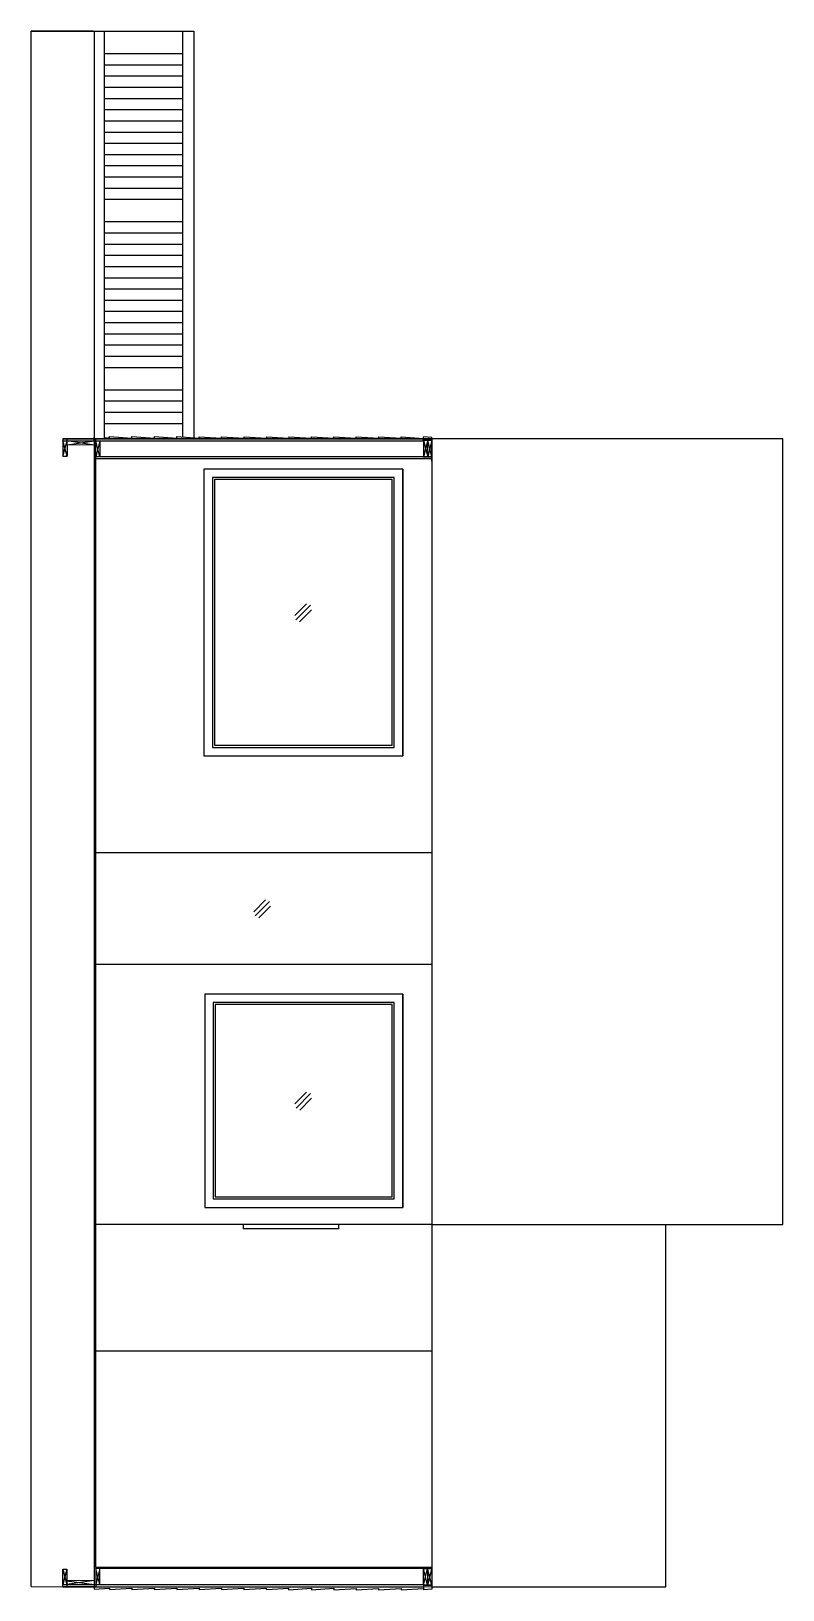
# Model space of a CAD drawing. Header units: inches. Extents: x -6828 to 2813, y -88 to 4822.
# Drawn here: x 575 to 843, y -88 to 469 of the extents above; entities that cross this region are included whole.
import ezdxf

# ---------------------------------------------------------------- set-up
doc = ezdxf.new("R2010")
doc.units = ezdxf.units.IN

msp = doc.modelspace()

# ---------------------------------------------------------------- linework, layer by layer
for p, q in [((575.11, -86.43), (575.11, 468.8)), ((597.11, 468.8), (575.11, 468.8)), ((575.11, 468.8), (597.11, 468.8)), ((597.11, 468.8), (633.11, 468.8)), ((597.11, 468.8), (601.11, 468.8)), ((597.65, 468.8), (597.63, -86.43)), ((601.11, 468.8), (601.11, 323.29)), ((629.11, 468.8), (629.11, 323.93)), ((633.11, 468.8), (633.11, 323.67)), ((601.11, 460.8), (629.11, 460.8)), ((601.11, 456.8), (629.11, 456.8)), ((601.11, 452.8), (629.11, 452.8)), ((601.11, 452.8), (629.11, 452.8)), ((601.11, 448.8), (629.11, 448.8)), ((601.11, 448.8), (629.11, 448.8)), ((601.11, 444.8), (629.11, 444.8)), ((601.11, 444.8), (629.11, 444.8)), ((601.11, 440.8), (629.11, 440.8)), ((601.11, 440.8), (629.11, 440.8)), ((601.11, 436.8), (629.11, 436.8)), ((601.11, 436.8), (629.11, 436.8)), ((601.11, 432.8), (629.11, 432.8)), ((601.11, 432.8), (629.11, 432.8)), ((601.11, 428.8), (629.11, 428.8)), ((601.11, 428.8), (629.11, 428.8)), ((601.11, 424.8), (629.11, 424.8)), ((601.11, 424.8), (629.11, 424.8)), ((601.11, 420.8), (629.11, 420.8)), ((601.11, 420.8), (629.11, 420.8)), ((601.11, 416.8), (629.11, 416.8)), ((601.11, 416.8), (629.11, 416.8)), ((601.11, 412.8), (629.11, 412.8)), ((601.11, 412.8), (629.11, 412.8)), ((601.11, 408.8), (629.11, 408.8)), ((601.11, 408.8), (629.11, 408.8)), ((601.11, 400.8), (629.11, 400.8)), ((601.11, 400.8), (629.11, 400.8)), ((601.11, 396.8), (629.11, 396.8)), ((601.11, 392.8), (629.11, 392.8)), ((601.11, 392.8), (629.11, 392.8)), ((601.11, 388.8), (629.11, 388.8)), ((601.11, 388.8), (629.11, 388.8)), ((601.11, 384.8), (629.11, 384.8)), ((601.11, 384.8), (629.11, 384.8)), ((601.11, 380.8), (629.11, 380.8)), ((601.11, 380.8), (629.11, 380.8)), ((601.11, 376.8), (629.11, 376.8)), ((601.11, 376.8), (629.11, 376.8)), ((601.11, 372.8), (629.11, 372.8)), ((601.11, 372.8), (629.11, 372.8)), ((601.11, 368.8), (629.11, 368.8)), ((601.11, 368.8), (629.11, 368.8)), ((601.11, 364.8), (629.11, 364.8)), ((601.11, 364.8), (629.11, 364.8)), ((601.11, 360.8), (629.11, 360.8)), ((601.11, 360.8), (629.11, 360.8)), ((601.11, 356.8), (629.11, 356.8)), ((601.11, 356.8), (629.11, 356.8)), ((601.11, 352.8), (629.11, 352.8)), ((601.11, 352.8), (629.11, 352.8)), ((601.11, 348.8), (629.11, 348.8)), ((601.11, 348.8), (629.11, 348.8)), ((601.11, 340.8), (629.11, 340.8)), ((601.11, 340.8), (629.11, 340.8)), ((601.11, 336.8), (629.11, 336.8)), ((601.11, 332.8), (629.11, 332.8)), ((601.11, 332.8), (629.11, 332.8)), ((601.11, 328.8), (629.11, 328.8)), ((586.4, 323.3), (715.15, 323.3)), ((587.9, 323.3), (586.4, 323.3)), ((586.4, 323.3), (586.4, 317.8)), ((586.4, 323.3), (586.4, 317.05)), ((587.9, 323.3), (586.4, 323.3)), ((587.9, 321.18), (587.9, 323.3)), ((598.15, 323.3), (587.9, 323.3)), ((597.65, 323.3), (587.9, 323.3)), ((597.65, 323.09), (597.65, 323.93)), ((597.65, 322.55), (597.65, 323.3)), ((718.15, 323.29), (597.65, 323.29)), ((598.15, 323.3), (715.15, 323.3)), ((598.15, 316.3), (598.15, 323.3)), ((601.11, 323.71), (603.09, 323.58)), ((603.09, 323.58), (603.09, 324.08)), ((603.09, 324.08), (611.09, 323.57)), ((611.09, 323.57), (611.09, 324.07)), ((611.09, 324.07), (619.09, 323.57)), ((619.09, 323.57), (619.09, 324.07)), ((619.09, 324.07), (627.09, 323.56)), ((627.09, 323.56), (627.09, 324.06)), ((627.09, 324.06), (635.09, 323.55)), ((629.11, 323.3), (629.11, 323.29)), ((633.11, 323.3), (633.11, 323.29)), ((635.09, 323.55), (635.09, 324.05)), ((635.09, 324.05), (643.09, 323.54)), ((643.09, 323.54), (643.09, 324.04)), ((643.09, 324.04), (651.09, 323.53)), ((651.09, 323.53), (651.09, 324.03)), ((651.09, 324.03), (659.09, 323.52)), ((659.09, 324.02), (667.09, 323.51)), ((659.09, 324.02), (659.09, 323.52)), ((667.09, 324.01), (675.09, 323.51)), ((667.09, 324.01), (667.09, 323.51)), ((675.15, 323.51), (675.15, 324.01)), ((675.15, 324.01), (683.15, 323.5)), ((683.15, 323.5), (683.15, 324)), ((683.15, 324), (691.15, 323.49)), ((691.15, 323.49), (691.15, 323.99)), ((691.15, 323.99), (699.15, 323.48)), ((699.15, 323.48), (699.15, 323.98)), ((699.15, 323.98), (707.15, 323.47)), ((707.15, 323.47), (707.15, 323.97)), ((707.15, 323.97), (715.15, 323.46)), ((715.15, 322.8), (715.15, 323.96)), ((718.15, 323.77), (715.15, 323.96)), ((715.15, 322.8), (718.15, 322.8)), ((716.65, 322.8), (715.15, 316.8)), ((715.15, 322.8), (716.65, 316.8)), ((716.65, 316.8), (716.65, 322.8)), ((718.15, 322.8), (716.65, 316.8)), ((718.15, 316.8), (716.65, 322.8)), ((718.15, 323.3), (718.13, -86.44)), ((718.15, 322.83), (718.15, 323.77)), ((843.4, 323.3), (718.15, 323.3)), ((718.15, 322.8), (718.15, 323.3)), ((718.15, 315.3), (718.15, 322.8)), ((843.4, 42.86), (843.4, 323.3)), ((586.4, 322.55), (715.15, 322.55)), ((586.4, 317.05), (587.9, 322.55)), ((587.9, 317.05), (586.4, 322.55)), ((587.9, 321.18), (597.65, 322.55)), ((597.63, 321.05), (587.9, 322.55)), ((597.63, 321.05), (587.9, 321.18)), ((587.9, 321.18), (587.9, 317.05)), ((598.15, 322.55), (715.15, 322.55)), ((599.65, 316.8), (598.15, 322.55)), ((599.65, 322.55), (598.15, 316.8)), ((599.65, 322.55), (599.65, 316.8)), ((586.4, 317.05), (587.9, 317.05)), ((598.13, -79.44), (598.13, 316.3)), ((718.15, 316.8), (598.15, 316.8)), ((598.15, 316.3), (718.15, 316.3)), ((707.72, 312.49), (707.72, 210.13)), ((636.79, 310.31), (636.79, 210.13)), ((669.16, 260.19), (673.37, 264.39)), ((669.62, 258.68), (674.79, 263.85)), ((670.93, 258), (675.13, 262.2)), ((718.14, 175.49), (598.13, 175.5)), ((654.57, 154.5), (658.78, 158.7)), ((655.03, 152.98), (660.2, 158.15)), ((656.34, 152.3), (660.54, 156.51)), ((718.14, 135.64), (598.13, 135.65)), ((637.09, 125.07), (637.09, 48.95)), ((707.72, 125.07), (707.72, 48.95)), ((669.23, 85.9), (673.43, 90.1)), ((669.68, 84.38), (674.85, 89.55)), ((670.99, 83.7), (675.19, 87.9)), ((718.13, 42.86), (598.13, 42.86)), ((650.72, 42.86), (650.72, 41.25)), ((684.79, 41.25), (650.72, 41.25)), ((684.79, 42.86), (684.79, 41.25)), ((718.13, 42.86), (843.41, 42.86)), ((801.64, -86.44), (801.64, 42.86)), ((718.13, -2.41), (598.13, -2.41)), ((586.38, -80.19), (587.88, -85.69)), ((586.38, -80.19), (587.88, -80.19)), ((587.88, -80.19), (586.38, -85.69)), ((586.38, -86.44), (586.38, -80.19)), ((586.38, -86.44), (586.38, -80.94)), ((587.88, -80.19), (587.88, -84.31)), ((598.13, -79.44), (718.13, -79.44)), ((598.13, -79.44), (598.13, -86.44)), ((718.13, -79.94), (598.13, -79.94)), ((599.63, -79.94), (598.13, -85.69)), ((599.63, -85.69), (598.13, -79.94)), ((599.63, -85.69), (599.63, -79.94)), ((716.63, -85.94), (715.13, -79.94)), ((715.13, -85.94), (716.63, -79.94)), ((716.63, -79.94), (716.63, -85.94)), ((718.13, -85.94), (716.63, -79.94)), ((718.13, -79.94), (716.63, -85.94)), ((718.13, -78.44), (718.13, -85.94)), ((575.11, -86.43), (718.13, -86.44)), ((586.38, -85.69), (715.13, -85.69)), ((586.38, -86.44), (715.13, -86.44)), ((587.88, -86.44), (586.38, -86.44)), ((587.88, -86.44), (586.38, -86.44)), ((597.61, -84.19), (587.88, -84.31)), ((597.61, -84.19), (587.88, -85.69)), ((587.88, -84.31), (587.88, -86.44)), ((587.88, -84.31), (597.63, -85.69)), ((598.13, -86.44), (587.88, -86.44)), ((597.63, -86.44), (587.88, -86.44)), ((597.63, -85.69), (597.63, -86.44)), ((597.63, -86.44), (597.63, -87.28)), ((597.63, -87.28), (603.07, -86.94)), ((598.13, -85.69), (715.13, -85.69)), ((598.13, -86.44), (715.13, -86.44)), ((603.07, -86.94), (603.06, -87.44)), ((603.06, -87.44), (611.07, -86.95)), ((611.07, -86.95), (611.06, -87.45)), ((611.06, -87.45), (619.07, -86.96)), ((619.07, -86.96), (619.06, -87.46)), ((619.06, -87.46), (627.07, -86.97)), ((627.07, -86.97), (627.06, -87.47)), ((627.06, -87.47), (635.07, -86.98)), ((635.07, -86.98), (635.06, -87.48)), ((635.06, -87.48), (643.07, -86.99)), ((643.07, -86.99), (643.06, -87.49)), ((643.06, -87.49), (651.07, -86.99)), ((651.07, -86.99), (651.06, -87.49)), ((651.06, -87.49), (659.07, -87)), ((659.06, -87.5), (659.07, -87)), ((659.06, -87.5), (667.07, -87.01)), ((667.06, -87.51), (667.07, -87.01)), ((667.06, -87.51), (675.07, -87.02)), ((675.13, -87.02), (675.13, -87.52)), ((675.13, -87.52), (683.13, -87.03)), ((683.13, -87.03), (683.13, -87.53)), ((683.13, -87.53), (691.13, -87.04)), ((691.13, -87.04), (691.13, -87.54)), ((691.13, -87.54), (699.13, -87.05)), ((699.13, -87.05), (699.13, -87.55)), ((699.13, -87.55), (707.13, -87.06)), ((707.13, -87.06), (707.13, -87.56)), ((707.13, -87.56), (715.13, -87.06)), ((715.13, -85.94), (718.13, -85.94)), ((715.13, -85.94), (715.13, -86.44)), ((715.13, -86.44), (715.13, -87.56)), ((715.13, -86.56), (715.13, -87.06)), ((718.13, -87.38), (715.13, -87.56)), ((718.13, -85.94), (718.13, -86.44)), ((718.13, -86.44), (801.64, -86.44)), ((718.13, -86.44), (718.13, -87.38))]:
    msp.add_line(p, q)
for points in [[(715.15, 322.8), (715.15, 316.8), (718.15, 316.8), (718.15, 322.8)], [(707.72, 312.49), (636.79, 312.49), (636.79, 210.13), (707.72, 210.13)], [(704.72, 309.49), (639.79, 309.49), (639.79, 213.13), (704.72, 213.13)], [(703.97, 308.74), (640.54, 308.74), (640.54, 213.88), (703.97, 213.88)], [(707.72, 125.07), (637.09, 125.07), (637.09, 48.95), (707.72, 48.95)], [(704.72, 122.07), (640.09, 122.07), (640.09, 51.95), (704.72, 51.95)], [(703.97, 121.32), (640.84, 121.32), (640.84, 52.7), (703.97, 52.7)], [(715.13, -85.94), (715.13, -79.94), (718.13, -79.94), (718.13, -85.94)]]:
    msp.add_lwpolyline(points, close=True)

doc.saveas('drawing.dxf')
